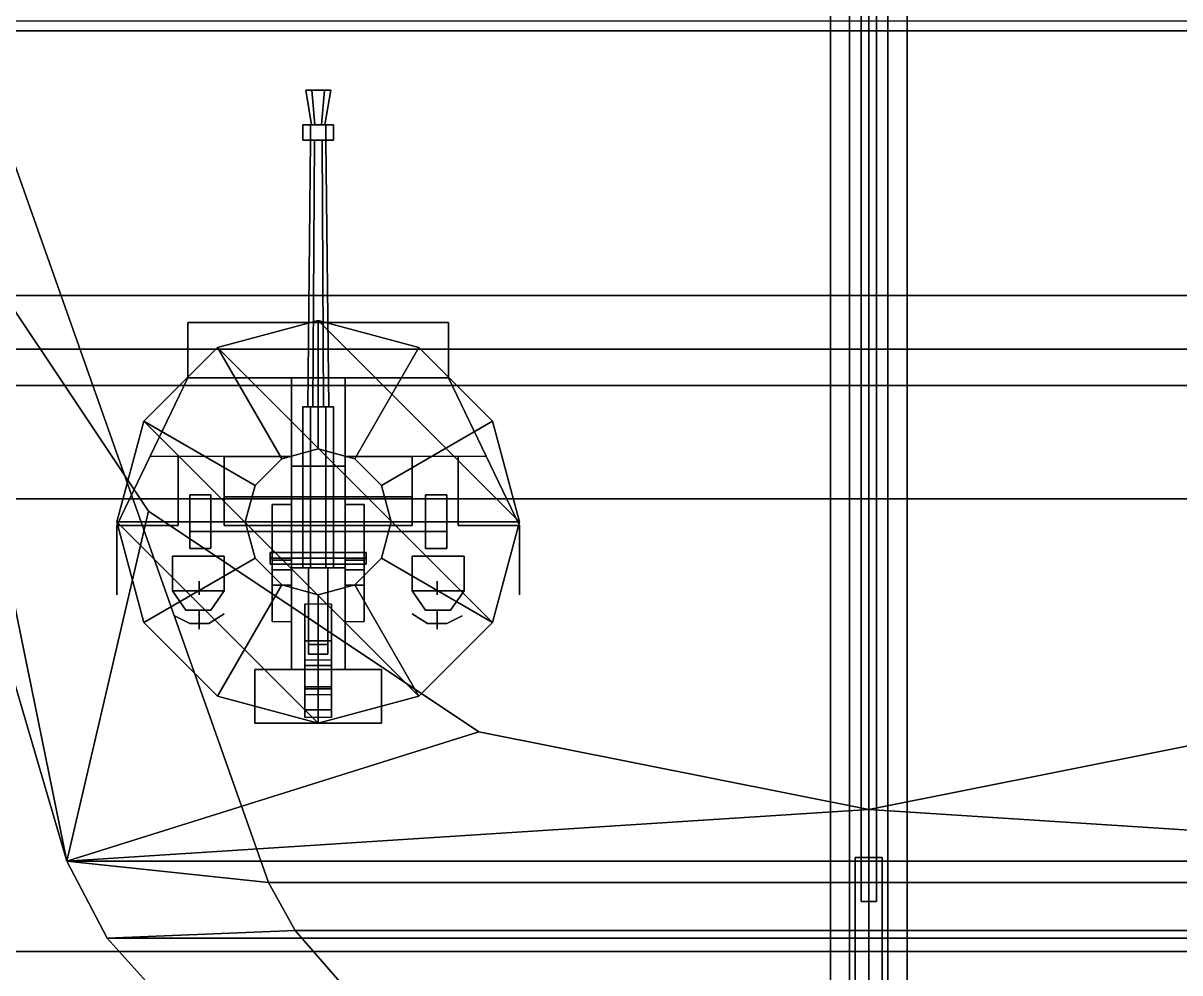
# Model space of a CAD drawing. Header units: millimetres. Extents: x -15 to 15, y -108 to 101.
# Drawn here: x -4.41 to 1.62, y -15.38 to -10.43 of the extents above; entities that cross this region are included whole.
import ezdxf

# ---------------------------------------------------------------- set-up
doc = ezdxf.new("R2010")
doc.units = ezdxf.units.MM
for name, color, linetype in [('citadelle', 3, 'Continuous'), ('gun', 1, 'Continuous'), ('platforms', 6, 'Continuous'), ('railings_mirrored', 6, 'Continuous'), ('sleeve', 5, 'Continuous'), ('superstructure', 4, 'Continuous'), ('turret', 2, 'Continuous')]:
    doc.layers.add(name, color=color, linetype=linetype)

msp = doc.modelspace()

# ---------------------------------------------------------------- linework, layer by layer
for points in [[(-0.04, 1.05, 19.33), (-0.04, -15.01, 19.33), (-0.04, -15.01, 19.53), (-0.04, 1.05, 19.53)], [(0.04, 1.05, 19.33), (0.04, -15.01, 19.33), (-0.04, -15.01, 19.33), (-0.04, 1.05, 19.33)], [(0.04, -15.01, 19.53), (0.04, -15.01, 19.33), (0.04, 1.05, 19.33), (0.04, 1.05, 19.53)], [(-0.2, -17.83, 19.7), (-0.1, -17.83, 19.8732), (-0.1, -1.57, 19.8732), (-0.2, -1.57, 19.7)], [(-0.1, -17.83, 19.5268), (-0.2, -17.83, 19.7), (-0.2, -1.57, 19.7), (-0.1, -1.57, 19.5268)], [(-0.1, -17.83, 19.8732), (0.1, -17.83, 19.8732), (0.1, -1.57, 19.8732), (-0.1, -1.57, 19.8732)], [(0.1, -17.83, 19.5268), (-0.1, -17.83, 19.5268), (-0.1, -1.57, 19.5268), (0.1, -1.57, 19.5268)], [(0.1, -17.83, 19.8732), (0.2, -17.83, 19.7), (0.2, -1.57, 19.7), (0.1, -1.57, 19.8732)], [(0.2, -17.83, 19.7), (0.1, -17.83, 19.5268), (0.1, -1.57, 19.5268), (0.2, -1.57, 19.7)], [(-6.59, -9.44, -9.5), (0, -9.44, -9.55), (0, -15.27, -9.55), (-6.59, -15.27, -9.44)], [(6.59, -15.27, -9.44), (0, -15.27, -9.55), (0, -9.44, -9.55), (6.59, -9.44, -9.5)], [(-0.04, -15.01, 19.53), (-0.04, -15.01, 19.33), (0.04, -15.01, 19.33), (0.04, -15.01, 19.53)], [(-6.59, -15.27, -9.44), (0, -15.27, -9.55), (0, -21.15, -9.55), (-5.04, -21.15, -9.44)], [(5.04, -21.15, -9.44), (0, -21.15, -9.55), (0, -15.27, -9.55), (6.59, -15.27, -9.44)]]:
    msp.add_3dface(points)
at = {"layer": 'citadelle'}
for points in [[(12.64, -10.42, 4.59), (-12.64, -10.42, 4.59), (-11.86, -11.85, 4.59), (11.86, -11.85, 4.59)], [(11.86, -11.85, 4.59), (-11.86, -11.85, 4.59), (-11.98, -12.13, 4.59), (11.98, -12.13, 4.59)], [(11.98, -12.13, 4.59), (-11.98, -12.13, 4.59), (-11.98, -12.32, 4.59), (11.98, -12.32, 4.59)], [(11.98, -12.32, 4.59), (-11.98, -12.32, 4.59), (-12.11, -12.91, 4.59), (12.11, -12.91, 4.59)], [(12.11, -12.91, 4.59), (-12.11, -12.91, 4.59), (-11.83, -24.43, 4.59), (11.83, -24.43, 4.59)]]:
    msp.add_3dface(points, dxfattribs=at)
at = {"layer": 'gun'}
for points in [[(-2.905, -10.96, 10.09), (-2.8875, -10.96, 10.1203), (-2.9025, -10.78, 10.1463), (-2.935, -10.78, 10.09)], [(-2.8875, -10.96, 10.0597), (-2.905, -10.96, 10.09), (-2.935, -10.78, 10.09), (-2.9025, -10.78, 10.0337)], [(-2.9025, -10.78, 10.1463), (-2.8375, -10.78, 10.1463), (-2.805, -10.78, 10.09), (-2.935, -10.78, 10.09)], [(-2.935, -10.78, 10.09), (-2.805, -10.78, 10.09), (-2.8375, -10.78, 10.0337), (-2.9025, -10.78, 10.0337)], [(-2.8875, -10.96, 10.1203), (-2.8525, -10.96, 10.1203), (-2.8375, -10.78, 10.1463), (-2.9025, -10.78, 10.1463)], [(-2.8525, -10.96, 10.0597), (-2.8875, -10.96, 10.0597), (-2.9025, -10.78, 10.0337), (-2.8375, -10.78, 10.0337)], [(-2.8525, -10.96, 10.1203), (-2.835, -10.96, 10.09), (-2.805, -10.78, 10.09), (-2.8375, -10.78, 10.1463)], [(-2.835, -10.96, 10.09), (-2.8525, -10.96, 10.0597), (-2.8375, -10.78, 10.0337), (-2.805, -10.78, 10.09)], [(-2.95, -11.04, 10.09), (-2.91, -11.04, 10.1593), (-2.91, -10.96, 10.1593), (-2.95, -10.96, 10.09)], [(-2.91, -11.04, 10.0207), (-2.95, -11.04, 10.09), (-2.95, -10.96, 10.09), (-2.91, -10.96, 10.0207)], [(-2.91, -10.96, 10.1593), (-2.83, -10.96, 10.1593), (-2.79, -10.96, 10.09), (-2.95, -10.96, 10.09)], [(-2.95, -10.96, 10.09), (-2.79, -10.96, 10.09), (-2.83, -10.96, 10.0207), (-2.91, -10.96, 10.0207)], [(-2.91, -11.04, 10.1593), (-2.83, -11.04, 10.1593), (-2.83, -10.96, 10.1593), (-2.91, -10.96, 10.1593)], [(-2.83, -11.04, 10.0207), (-2.91, -11.04, 10.0207), (-2.91, -10.96, 10.0207), (-2.83, -10.96, 10.0207)], [(-2.83, -11.04, 10.1593), (-2.79, -11.04, 10.09), (-2.79, -10.96, 10.09), (-2.83, -10.96, 10.1593)], [(-2.79, -11.04, 10.09), (-2.83, -11.04, 10.0207), (-2.83, -10.96, 10.0207), (-2.79, -10.96, 10.09)], [(-2.95, -11.04, 10.09), (-2.79, -11.04, 10.09), (-2.83, -11.04, 10.1593), (-2.91, -11.04, 10.1593)], [(-2.91, -11.04, 10.0207), (-2.83, -11.04, 10.0207), (-2.79, -11.04, 10.09), (-2.95, -11.04, 10.09)], [(-2.91, -11.04, 10.09), (-2.89, -11.04, 10.0554), (-2.8975, -12.43, 10.0424), (-2.925, -12.43, 10.09)], [(-2.89, -11.04, 10.1246), (-2.91, -11.04, 10.09), (-2.925, -12.43, 10.09), (-2.8975, -12.43, 10.1376)], [(-2.89, -11.04, 10.0554), (-2.85, -11.04, 10.0554), (-2.8425, -12.43, 10.0424), (-2.8975, -12.43, 10.0424)], [(-2.85, -11.04, 10.1246), (-2.89, -11.04, 10.1246), (-2.8975, -12.43, 10.1376), (-2.8425, -12.43, 10.1376)], [(-2.85, -11.04, 10.0554), (-2.83, -11.04, 10.09), (-2.815, -12.43, 10.09), (-2.8425, -12.43, 10.0424)], [(-2.83, -11.04, 10.09), (-2.85, -11.04, 10.1246), (-2.8425, -12.43, 10.1376), (-2.815, -12.43, 10.09)]]:
    msp.add_3dface(points, dxfattribs=at)
at = {"layer": 'platforms'}
for points in [[(0, -17.57, 29.33), (-0.07, -17.61, 29.4), (-0.07, -14.78, 29.4), (0, -14.78, 29.33)], [(-0.07, -17.61, 29.4), (0, -17.57, 29.47), (0, -14.78, 29.47), (-0.07, -14.78, 29.4)], [(0.07, -14.78, 29.4), (0, -14.78, 29.33), (-0.07, -14.78, 29.4), (0, -14.78, 29.47)], [(0, -17.57, 29.47), (0.07, -17.61, 29.4), (0.07, -14.78, 29.4), (0, -14.78, 29.47)], [(0.07, -17.61, 29.4), (0, -17.57, 29.33), (0, -14.78, 29.33), (0.07, -14.78, 29.4)]]:
    msp.add_3dface(points, dxfattribs=at)
at = {"layer": 'railings_mirrored'}
for points in [[(0, -17.73, 20.91), (0, -1.49, 20.91), (0, -1.49, 20.84), (0, -17.73, 20.84)], [(0, -17.73, 20.84), (0, -1.49, 20.84), (0, -1.49, 20.91), (0, -17.73, 20.91)], [(0, -11.88, 19.87), (0, -11.88, 20.84), (0, -11.82, 20.84), (0, -11.82, 19.87)], [(0, -11.82, 19.87), (0, -11.82, 20.84), (0, -11.88, 20.84), (0, -11.88, 19.87)], [(0, -13.27, 19.87), (0, -13.27, 20.84), (0, -13.33, 20.84), (0, -13.33, 19.87)], [(0, -13.33, 19.87), (0, -13.33, 20.84), (0, -13.27, 20.84), (0, -13.27, 19.87)], [(0, -14.8, 19.87), (0, -14.8, 20.84), (0, -14.74, 20.84), (0, -14.74, 19.87)], [(0, -14.74, 19.87), (0, -14.74, 20.84), (0, -14.8, 20.84), (0, -14.8, 19.87)]]:
    msp.add_3dface(points, dxfattribs=at)
at = {"layer": 'sleeve'}
for points in [[(-2.95, -13.27, 10.09), (-2.91, -13.27, 10.1593), (-2.91, -12.43, 10.1593), (-2.95, -12.43, 10.09)], [(-2.91, -13.27, 10.0207), (-2.95, -13.27, 10.09), (-2.95, -12.43, 10.09), (-2.91, -12.43, 10.0207)], [(-2.91, -12.43, 10.1593), (-2.83, -12.43, 10.1593), (-2.79, -12.43, 10.09), (-2.95, -12.43, 10.09)], [(-2.95, -12.43, 10.09), (-2.79, -12.43, 10.09), (-2.83, -12.43, 10.0207), (-2.91, -12.43, 10.0207)], [(-2.91, -13.27, 10.1593), (-2.83, -13.27, 10.1593), (-2.83, -12.43, 10.1593), (-2.91, -12.43, 10.1593)], [(-2.83, -13.27, 10.0207), (-2.91, -13.27, 10.0207), (-2.91, -12.43, 10.0207), (-2.83, -12.43, 10.0207)], [(-2.83, -13.27, 10.1593), (-2.79, -13.27, 10.09), (-2.79, -12.43, 10.09), (-2.83, -12.43, 10.1593)], [(-2.79, -13.27, 10.09), (-2.83, -13.27, 10.0207), (-2.83, -12.43, 10.0207), (-2.79, -12.43, 10.09)], [(-2.73, -13.27, 10.02), (-2.73, -12.74, 10.02), (-3.01, -12.74, 10.02), (-3.01, -13.27, 10.02)], [(-3.01, -13.27, 9.89), (-3.01, -12.74, 9.89), (-2.73, -12.74, 9.89), (-2.73, -13.27, 9.89)], [(-3.01, -12.74, 10.02), (-3.01, -12.74, 9.89), (-3.01, -13.27, 9.89), (-3.01, -13.27, 10.02)], [(-2.73, -12.74, 10.02), (-2.73, -12.74, 9.89), (-3.01, -12.74, 9.89), (-3.01, -12.74, 10.02)], [(-2.73, -13.27, 9.89), (-2.73, -12.74, 9.89), (-2.73, -12.74, 10.02), (-2.73, -13.27, 10.02)], [(-3.43, -12.89, 10.18), (-3.54, -12.89, 10.18), (-3.54, -12.89, 10.31), (-3.43, -12.89, 10.31)], [(-3.54, -12.89, 10.31), (-3.54, -12.89, 10.18), (-3.54, -13.17, 10.18), (-3.54, -13.17, 10.31)], [(-3.43, -12.89, 10.31), (-3.54, -12.89, 10.31), (-3.54, -13.17, 10.31), (-3.43, -13.17, 10.31)], [(-3.43, -13.17, 10.18), (-3.54, -13.17, 10.18), (-3.54, -12.89, 10.18), (-3.43, -12.89, 10.18)], [(-3.43, -13.17, 10.31), (-3.43, -13.17, 10.18), (-3.43, -12.89, 10.18), (-3.43, -12.89, 10.31)], [(-2.2, -12.89, 10.31), (-2.31, -12.89, 10.31), (-2.31, -13.17, 10.31), (-2.2, -13.17, 10.31)], [(-2.2, -13.17, 10.18), (-2.31, -13.17, 10.18), (-2.31, -12.89, 10.18), (-2.2, -12.89, 10.18)], [(-2.31, -12.89, 10.31), (-2.31, -12.89, 10.18), (-2.31, -13.17, 10.18), (-2.31, -13.17, 10.31)], [(-2.2, -12.89, 10.18), (-2.31, -12.89, 10.18), (-2.31, -12.89, 10.31), (-2.2, -12.89, 10.31)], [(-2.2, -13.17, 10.31), (-2.2, -13.17, 10.18), (-2.2, -12.89, 10.18), (-2.2, -12.89, 10.31)], [(-2.2, -13.03, 10.13), (-3.54, -13.03, 10.13), (-3.54, -13.03, 10.18), (-2.2, -13.03, 10.18)], [(-2.2, -13.08, 10.13), (-3.54, -13.08, 10.13), (-3.54, -13.03, 10.13), (-2.2, -13.03, 10.13)], [(-3.54, -13.03, 10.18), (-3.54, -13.03, 10.13), (-3.54, -13.08, 10.13), (-3.54, -13.08, 10.18)], [(-3.54, -13.08, 10.18), (-3.54, -13.08, 10.13), (-2.2, -13.08, 10.13), (-2.2, -13.08, 10.18)], [(-2.31, -13.03, 10.18), (-3.43, -13.03, 10.18), (-3.43, -13.08, 10.18), (-2.31, -13.08, 10.18)], [(-2.2, -13.08, 10.18), (-2.2, -13.08, 10.13), (-2.2, -13.03, 10.13), (-2.2, -13.03, 10.18)], [(-3.54, -13.17, 10.31), (-3.54, -13.17, 10.18), (-3.43, -13.17, 10.18), (-3.43, -13.17, 10.31)], [(-3.12, -13.19, 10.02), (-3.12, -13.22, 10.05), (-2.62, -13.22, 10.05), (-2.62, -13.19, 10.02)], [(-3.12, -13.22, 9.99), (-3.12, -13.19, 10.02), (-2.62, -13.19, 10.02), (-2.62, -13.22, 9.99)], [(-3.12, -13.22, 9.99), (-3.12, -13.25, 10.02), (-3.12, -13.22, 10.05), (-3.12, -13.19, 10.02)], [(-2.62, -13.19, 10.02), (-2.62, -13.22, 10.05), (-2.62, -13.25, 10.02), (-2.62, -13.22, 9.99)], [(-2.31, -13.17, 10.31), (-2.31, -13.17, 10.18), (-2.2, -13.17, 10.18), (-2.2, -13.17, 10.31)], [(-3.12, -13.22, 10.05), (-3.12, -13.25, 10.02), (-2.62, -13.25, 10.02), (-2.62, -13.22, 10.05)], [(-3.12, -13.25, 10.02), (-3.12, -13.22, 9.99), (-2.62, -13.22, 9.99), (-2.62, -13.25, 10.02)], [(-2.73, -13.8, 10.16), (-2.73, -13.27, 10.16), (-3.01, -13.27, 10.16), (-3.01, -13.8, 10.16)], [(-3.01, -13.8, 9.89), (-3.01, -13.27, 9.89), (-2.73, -13.27, 9.89), (-2.73, -13.8, 9.89)], [(-3.01, -13.27, 10.16), (-3.01, -13.27, 9.89), (-3.01, -13.8, 9.89), (-3.01, -13.8, 10.16)], [(-2.73, -13.27, 10.16), (-2.73, -13.27, 9.89), (-3.01, -13.27, 9.89), (-3.01, -13.27, 10.16)], [(-2.92, -13.27, 10.22), (-2.92, -13.27, 10.16), (-2.92, -13.67, 10.16), (-2.92, -13.67, 10.38)], [(-2.82, -13.27, 10.22), (-2.82, -13.27, 10.16), (-2.92, -13.27, 10.16), (-2.92, -13.27, 10.22)], [(-2.82, -13.67, 10.38), (-2.82, -13.27, 10.22), (-2.92, -13.27, 10.22), (-2.92, -13.67, 10.38)], [(-2.82, -13.67, 10.16), (-2.82, -13.27, 10.16), (-2.82, -13.27, 10.22), (-2.82, -13.67, 10.38)], [(-2.73, -13.8, 9.89), (-2.73, -13.27, 9.89), (-2.73, -13.27, 10.16), (-2.73, -13.8, 10.16)], [(-2.94, -13.65, 9.35), (-2.94, -13.46, 9.25), (-2.94, -13.64, 9.2), (-2.94, -13.78, 9.3)], [(-2.8, -13.65, 9.35), (-2.8, -13.46, 9.25), (-2.94, -13.46, 9.25), (-2.94, -13.65, 9.35)], [(-2.8, -13.64, 9.2), (-2.8, -13.46, 9.25), (-2.8, -13.65, 9.35), (-2.8, -13.78, 9.3)], [(-2.8, -13.78, 9.47), (-2.8, -13.65, 9.35), (-2.94, -13.65, 9.35), (-2.94, -13.78, 9.47)], [(-2.94, -13.78, 9.47), (-2.94, -13.65, 9.35), (-2.94, -13.78, 9.3), (-2.94, -13.89, 9.42)], [(-2.92, -13.67, 10.38), (-2.92, -13.67, 10.16), (-2.92, -13.72, 10.16), (-2.92, -13.72, 10.25)], [(-2.82, -13.72, 10.25), (-2.82, -13.67, 10.38), (-2.92, -13.67, 10.38), (-2.92, -13.72, 10.25)], [(-2.82, -13.72, 10.16), (-2.82, -13.67, 10.16), (-2.82, -13.67, 10.38), (-2.82, -13.72, 10.25)], [(-2.8, -13.78, 9.3), (-2.8, -13.65, 9.35), (-2.8, -13.78, 9.47), (-2.8, -13.89, 9.42)], [(-2.92, -13.72, 10.25), (-2.92, -13.72, 10.16), (-2.82, -13.72, 10.16), (-2.82, -13.72, 10.25)], [(-2.54, -14.08, 10.2), (-2.54, -13.8, 10.2), (-3.2, -13.8, 10.2), (-3.2, -14.08, 10.2)], [(-3.2, -14.08, 9.84), (-3.2, -13.8, 9.84), (-2.54, -13.8, 9.84), (-2.54, -14.08, 9.84)], [(-2.54, -13.8, 10.2), (-2.54, -13.8, 9.84), (-3.2, -13.8, 9.84), (-3.2, -13.8, 10.2)], [(-3.2, -13.8, 10.2), (-3.2, -13.8, 9.84), (-3.2, -14.08, 9.84), (-3.2, -14.08, 10.2)], [(-2.94, -13.78, 9.3), (-2.94, -13.75, 9.27), (-2.8, -13.75, 9.27), (-2.8, -13.78, 9.3)], [(-2.8, -13.9, 9.68), (-2.8, -13.78, 9.47), (-2.94, -13.78, 9.47), (-2.94, -13.9, 9.68)], [(-2.94, -13.9, 9.68), (-2.94, -13.78, 9.47), (-2.94, -13.89, 9.42), (-2.94, -14.01, 9.63)], [(-2.94, -13.89, 9.42), (-2.94, -13.78, 9.3), (-2.8, -13.78, 9.3), (-2.8, -13.89, 9.42)], [(-2.8, -13.89, 9.42), (-2.8, -13.78, 9.47), (-2.8, -13.9, 9.68), (-2.8, -14.01, 9.63)], [(-2.54, -14.08, 9.84), (-2.54, -13.8, 9.84), (-2.54, -13.8, 10.2), (-2.54, -14.08, 10.2)], [(-2.94, -14.01, 9.63), (-2.94, -13.89, 9.42), (-2.8, -13.89, 9.42), (-2.8, -14.01, 9.63)], [(-2.94, -13.93, 9.84), (-2.94, -13.9, 9.68), (-2.94, -14.01, 9.63), (-2.94, -14.05, 9.84)], [(-2.8, -13.93, 9.84), (-2.8, -13.9, 9.68), (-2.94, -13.9, 9.68), (-2.94, -13.93, 9.84)], [(-2.8, -14.01, 9.63), (-2.8, -13.9, 9.68), (-2.8, -13.93, 9.84), (-2.8, -14.05, 9.84)], [(-2.94, -14.05, 9.84), (-2.94, -14.01, 9.63), (-2.8, -14.01, 9.63), (-2.8, -14.05, 9.84)], [(-3.2, -14.08, 10.2), (-3.2, -14.08, 9.84), (-2.54, -14.08, 9.84), (-2.54, -14.08, 10.2)]]:
    msp.add_3dface(points, dxfattribs=at)
at = {"layer": 'superstructure'}
for points in [[(-4.9058, -11.252, 4.59), (-3.7547, -12.9747, 4.59), (-3.7547, -12.9747, 5.72), (-4.9058, -11.252, 5.72)], [(-3.7547, -12.9747, 4.59), (-2.032, -14.1258, 4.59), (-2.032, -14.1258, 5.72), (-3.7547, -12.9747, 5.72)], [(-2.032, -14.1258, 4.59), (0, -14.53, 4.59), (0, -14.53, 5.72), (-2.032, -14.1258, 5.72)], [(0, -14.53, 4.59), (2.032, -14.1258, 4.59), (2.032, -14.1258, 5.72), (0, -14.53, 5.72)]]:
    msp.add_3dface(points, dxfattribs=at)
at = {"layer": 'turret'}
for points in [[(-5.31, -9.22, 5.72), (-4.9058, -11.252, 5.72), (-4.18, -14.8, 5.72), (-5.46, -10.44, 5.72)], [(-4.87, -9.43, 8.54), (-4.7, -10.47, 8.65), (4.7, -10.47, 8.65), (4.87, -9.43, 8.54)], [(-5.46, -10.44, 5.72), (-4.18, -14.8, 5.72), (-3.13, -14.91, 9.08), (-4.7, -10.47, 8.65)], [(-4.7, -10.47, 8.65), (-3.13, -14.91, 9.08), (3.13, -14.91, 9.08), (4.7, -10.47, 8.65)], [(-3.7547, -12.9747, 5.72), (-4.18, -14.8, 5.72), (-4.9058, -11.252, 5.72)], [(-2.19, -11.99, 9.69), (-2.19, -11.99, 9.27), (-3.55, -11.99, 9.27), (-3.55, -11.99, 9.69)], [(-3.55, -11.99, 9.69), (-3.55, -11.99, 9.27), (-3.55, -12.28, 9.27), (-3.55, -12.28, 9.69)], [(-3.55, -12.28, 9.27), (-3.55, -11.99, 9.27), (-2.19, -11.99, 9.27), (-2.19, -12.28, 9.27)], [(-2.19, -12.28, 9.69), (-2.19, -11.99, 9.69), (-3.55, -11.99, 9.69), (-3.55, -12.28, 9.69)], [(-1.82, -13.03, 9.27), (-2.87, -11.98, 9.27), (-3.395, -12.1207, 9.27), (-1.9607, -13.555, 9.27)], [(-2.87, -11.98, 9.17), (-3.395, -12.1207, 9.17), (-3.395, -12.1207, 9.27), (-2.87, -11.98, 9.27)], [(-3.395, -12.1207, 9.17), (-2.87, -11.98, 9.17), (-2.87, -12.65, 9.04), (-3.06, -12.7009, 9.04)], [(-2.345, -12.1207, 9.17), (-2.87, -11.98, 9.17), (-2.87, -11.98, 9.27), (-2.345, -12.1207, 9.27)], [(-2.87, -11.98, 9.17), (-2.345, -12.1207, 9.17), (-2.68, -12.7009, 9.04), (-2.87, -12.65, 9.04)], [(-1.9607, -12.505, 9.27), (-2.345, -12.1207, 9.27), (-2.87, -11.98, 9.27), (-1.82, -13.03, 9.27)], [(-2.19, -12.28, 9.27), (-2.19, -11.99, 9.27), (-2.19, -11.99, 9.69), (-2.19, -12.28, 9.69)], [(-1.9607, -13.555, 9.27), (-3.395, -12.1207, 9.27), (-3.7793, -12.505, 9.27), (-2.345, -13.9393, 9.27)], [(-3.395, -12.1207, 9.17), (-3.7793, -12.505, 9.17), (-3.7793, -12.505, 9.27), (-3.395, -12.1207, 9.27)], [(-3.7793, -12.505, 9.17), (-3.395, -12.1207, 9.17), (-3.06, -12.7009, 9.04), (-3.1991, -12.84, 9.04)], [(-2.345, -12.1207, 9.17), (-1.9607, -12.505, 9.17), (-2.5409, -12.84, 9.04), (-2.68, -12.7009, 9.04)], [(-1.9607, -12.505, 9.17), (-2.345, -12.1207, 9.17), (-2.345, -12.1207, 9.27), (-1.9607, -12.505, 9.27)], [(-3.92, -13.05, 10.58), (-3.92, -13.05, 9.27), (-3.55, -12.28, 9.27), (-3.55, -12.28, 9.69)], [(-3.55, -12.28, 9.69), (-3.55, -12.28, 9.27), (-3.92, -13.05, 9.27), (-3.92, -13.05, 10.58)], [(-3.55, -12.28, 9.69), (-3.01, -12.28, 9.69), (-3.01, -12.69, 10.16), (-3.7463, -12.6885, 10.1621)], [(-3.7463, -12.6885, 10.1621), (-3.01, -12.69, 10.16), (-3.01, -12.28, 9.69), (-3.55, -12.28, 9.69)], [(-2.19, -12.28, 9.69), (-2.73, -12.28, 9.69), (-2.73, -12.69, 10.16), (-1.9937, -12.6885, 10.1621)], [(-1.9937, -12.6885, 10.1621), (-2.73, -12.69, 10.16), (-2.73, -12.28, 9.69), (-2.19, -12.28, 9.69)], [(-2.19, -12.28, 9.69), (-2.19, -12.28, 9.27), (-1.82, -13.05, 9.27), (-1.82, -13.05, 10.58)], [(-1.82, -13.05, 10.58), (-1.82, -13.05, 9.27), (-2.19, -12.28, 9.27), (-2.19, -12.28, 9.69)], [(-2.345, -13.9393, 9.27), (-3.7793, -12.505, 9.27), (-3.92, -13.03, 9.27), (-2.87, -14.08, 9.27)], [(-3.7793, -12.505, 9.17), (-3.92, -13.03, 9.17), (-3.92, -13.03, 9.27), (-3.7793, -12.505, 9.27)], [(-3.92, -13.03, 9.17), (-3.7793, -12.505, 9.17), (-3.1991, -12.84, 9.04), (-3.25, -13.03, 9.04)], [(-1.9607, -12.505, 9.17), (-1.82, -13.03, 9.17), (-2.49, -13.03, 9.04), (-2.5409, -12.84, 9.04)], [(-1.82, -13.03, 9.17), (-1.9607, -12.505, 9.17), (-1.9607, -12.505, 9.27), (-1.82, -13.03, 9.27)], [(-2.87, -12.65, 8.85), (-3.06, -12.7009, 8.85), (-3.06, -12.7009, 9.04), (-2.87, -12.65, 9.04)], [(-2.68, -12.7009, 8.85), (-2.87, -12.65, 8.85), (-2.87, -12.65, 9.04), (-2.68, -12.7009, 9.04)], [(-3.92, -13.05, 10.58), (-3.6, -13.05, 10.58), (-3.6, -12.69, 10.16), (-3.7463, -12.6885, 10.1621)], [(-3.7463, -12.6885, 10.1621), (-3.6, -12.69, 10.16), (-3.6, -13.05, 10.58), (-3.92, -13.05, 10.58)], [(-3.36, -12.9, 10.41), (-3.01, -12.9, 10.41), (-3.01, -12.69, 10.16), (-3.36, -12.69, 10.16)], [(-3.36, -12.69, 10.16), (-3.01, -12.69, 10.16), (-3.01, -12.9, 10.41), (-3.36, -12.9, 10.41)], [(-3.06, -12.7009, 8.85), (-3.1991, -12.84, 8.87), (-3.1991, -12.84, 9.04), (-3.06, -12.7009, 9.04)], [(-2.38, -12.69, 10.16), (-2.73, -12.69, 10.16), (-2.73, -12.9, 10.41), (-2.38, -12.9, 10.41)], [(-2.38, -12.9, 10.41), (-2.73, -12.9, 10.41), (-2.73, -12.69, 10.16), (-2.38, -12.69, 10.16)], [(-2.5409, -12.84, 8.87), (-2.68, -12.7009, 8.85), (-2.68, -12.7009, 9.04), (-2.5409, -12.84, 9.04)], [(-1.82, -13.05, 10.58), (-2.14, -13.05, 10.58), (-2.14, -12.69, 10.16), (-1.9937, -12.6885, 10.1621)], [(-1.9937, -12.6885, 10.1621), (-2.14, -12.69, 10.16), (-2.14, -13.05, 10.58), (-1.82, -13.05, 10.58)], [(-3.1991, -12.84, 8.87), (-3.25, -13.03, 8.89), (-3.25, -13.03, 9.04), (-3.1991, -12.84, 9.04)], [(-2.49, -13.03, 8.89), (-2.5409, -12.84, 8.87), (-2.5409, -12.84, 9.04), (-2.49, -13.03, 9.04)], [(-2.38, -12.9, 10.41), (-3.36, -12.9, 10.41), (-3.36, -13.05, 10.58), (-2.38, -13.05, 10.58)], [(-2.38, -13.05, 10.58), (-3.36, -13.05, 10.58), (-3.36, -12.9, 10.41), (-2.38, -12.9, 10.41)], [(-3.01, -12.94, 9.27), (-3.11, -12.94, 9.27), (-3.11, -12.94, 9.93), (-3.01, -12.94, 9.93)], [(-3.11, -13.28, 9.87), (-3.11, -12.94, 9.93), (-3.11, -12.94, 9.27), (-3.11, -13.55, 9.27)], [(-3.01, -12.94, 9.93), (-3.11, -12.94, 9.93), (-3.11, -13.23, 10.27), (-3.01, -13.23, 10.27)], [(-3.11, -13.36, 10.35), (-3.11, -13.23, 10.27), (-3.11, -12.94, 9.93), (-3.11, -13.28, 9.87)], [(-3.01, -13.55, 9.27), (-3.01, -12.94, 9.27), (-3.01, -12.94, 9.93), (-3.01, -13.28, 9.87)], [(-3.01, -13.28, 9.87), (-3.01, -12.94, 9.93), (-3.01, -13.23, 10.27), (-3.01, -13.36, 10.35)], [(-2.63, -12.94, 9.27), (-2.73, -12.94, 9.27), (-2.73, -12.94, 9.93), (-2.63, -12.94, 9.93)], [(-2.73, -13.28, 9.87), (-2.73, -12.94, 9.93), (-2.73, -12.94, 9.27), (-2.73, -13.55, 9.27)], [(-2.63, -12.94, 9.93), (-2.73, -12.94, 9.93), (-2.73, -13.23, 10.27), (-2.63, -13.23, 10.27)], [(-2.73, -13.36, 10.35), (-2.73, -13.23, 10.27), (-2.73, -12.94, 9.93), (-2.73, -13.28, 9.87)], [(-2.63, -13.55, 9.27), (-2.63, -12.94, 9.27), (-2.63, -12.94, 9.93), (-2.63, -13.28, 9.87)], [(-2.63, -13.28, 9.87), (-2.63, -12.94, 9.93), (-2.63, -13.23, 10.27), (-2.63, -13.36, 10.35)], [(-2.032, -14.1258, 5.72), (-4.18, -14.8, 5.72), (-3.7547, -12.9747, 5.72)], [(-2.87, -14.08, 9.27), (-3.92, -13.03, 9.27), (-3.7793, -13.555, 9.27), (-3.395, -13.9393, 9.27)], [(-3.92, -13.03, 9.17), (-3.7793, -13.555, 9.17), (-3.7793, -13.555, 9.27), (-3.92, -13.03, 9.27)], [(-3.7793, -13.555, 9.17), (-3.92, -13.03, 9.17), (-3.25, -13.03, 9.04), (-3.1991, -13.22, 9.04)], [(-3.92, -13.27, 10.58), (-3.92, -13.27, 9.27), (-3.92, -13.05, 9.27), (-3.92, -13.05, 10.58)], [(-3.92, -13.05, 10.58), (-3.92, -13.05, 9.27), (-3.92, -13.27, 9.27), (-3.92, -13.27, 10.58)], [(-3.25, -13.03, 8.89), (-3.1991, -13.22, 8.91), (-3.1991, -13.22, 9.04), (-3.25, -13.03, 9.04)], [(-2.5409, -13.22, 8.91), (-2.49, -13.03, 8.89), (-2.49, -13.03, 9.04), (-2.5409, -13.22, 9.04)], [(-1.82, -13.03, 9.17), (-1.9607, -13.555, 9.17), (-2.5409, -13.22, 9.04), (-2.49, -13.03, 9.04)], [(-1.9607, -13.555, 9.17), (-1.82, -13.03, 9.17), (-1.82, -13.03, 9.27), (-1.9607, -13.555, 9.27)], [(-1.82, -13.27, 10.58), (-1.82, -13.27, 9.27), (-1.82, -13.05, 9.27), (-1.82, -13.05, 10.58)], [(-1.82, -13.05, 10.58), (-1.82, -13.05, 9.27), (-1.82, -13.27, 9.27), (-1.82, -13.27, 10.58)], [(-3.395, -13.9393, 9.17), (-3.7793, -13.555, 9.17), (-3.1991, -13.22, 9.04), (-3.06, -13.3591, 9.04)], [(-3.63, -13.39, 9.59), (-3.63, -13.21, 9.59), (-3.36, -13.21, 9.59), (-3.36, -13.39, 9.59)], [(-3.36, -13.39, 9.59), (-3.36, -13.21, 9.59), (-3.63, -13.21, 9.59), (-3.63, -13.39, 9.59)], [(-3.1991, -13.22, 8.91), (-3.06, -13.3591, 8.92), (-3.06, -13.3591, 9.04), (-3.1991, -13.22, 9.04)], [(-3.01, -13.23, 10.27), (-3.11, -13.23, 10.27), (-3.11, -13.36, 10.35), (-3.01, -13.36, 10.35)], [(-2.63, -13.23, 10.27), (-2.73, -13.23, 10.27), (-2.73, -13.36, 10.35), (-2.63, -13.36, 10.35)], [(-1.9607, -13.555, 9.17), (-2.345, -13.9393, 9.17), (-2.68, -13.3591, 9.04), (-2.5409, -13.22, 9.04)], [(-2.68, -13.3591, 8.92), (-2.5409, -13.22, 8.91), (-2.5409, -13.22, 9.04), (-2.68, -13.3591, 9.04)], [(-2.11, -13.39, 9.59), (-2.11, -13.21, 9.59), (-2.38, -13.21, 9.59), (-2.38, -13.39, 9.59)], [(-2.38, -13.39, 9.59), (-2.38, -13.21, 9.59), (-2.11, -13.21, 9.59), (-2.11, -13.39, 9.59)], [(-3.92, -13.41, 10.42), (-3.92, -13.41, 9.27), (-3.92, -13.27, 9.27), (-3.92, -13.27, 10.58)], [(-3.92, -13.27, 10.58), (-3.92, -13.27, 9.27), (-3.92, -13.41, 9.27), (-3.92, -13.41, 10.42)], [(-3.01, -13.28, 9.87), (-3.11, -13.28, 9.87), (-3.11, -13.55, 9.27), (-3.01, -13.55, 9.27)], [(-3.01, -13.36, 10.35), (-3.11, -13.36, 10.35), (-3.11, -13.28, 9.87), (-3.01, -13.28, 9.87)], [(-2.63, -13.28, 9.87), (-2.73, -13.28, 9.87), (-2.73, -13.55, 9.27), (-2.63, -13.55, 9.27)], [(-2.63, -13.36, 10.35), (-2.73, -13.36, 10.35), (-2.73, -13.28, 9.87), (-2.63, -13.28, 9.87)], [(-1.82, -13.27, 10.58), (-1.82, -13.27, 9.27), (-1.82, -13.41, 9.27), (-1.82, -13.41, 10.42)], [(-1.82, -13.41, 10.42), (-1.82, -13.41, 9.27), (-1.82, -13.27, 9.27), (-1.82, -13.27, 10.58)], [(-3.49, -13.34, 9.59), (-3.49, -13.34, 9.27), (-3.49, -13.41, 9.27), (-3.49, -13.41, 9.59)], [(-3.49, -13.41, 9.59), (-3.49, -13.41, 9.27), (-3.49, -13.34, 9.27), (-3.49, -13.34, 9.59)], [(-2.87, -14.08, 9.17), (-3.395, -13.9393, 9.17), (-3.06, -13.3591, 9.04), (-2.87, -13.41, 9.04)], [(-3.06, -13.3591, 8.92), (-2.87, -13.41, 8.93), (-2.87, -13.41, 9.04), (-3.06, -13.3591, 9.04)], [(-2.345, -13.9393, 9.17), (-2.87, -14.08, 9.17), (-2.87, -13.41, 9.04), (-2.68, -13.3591, 9.04)], [(-2.87, -13.41, 8.93), (-2.68, -13.3591, 8.92), (-2.68, -13.3591, 9.04), (-2.87, -13.41, 9.04)], [(-2.25, -13.34, 9.59), (-2.25, -13.34, 9.27), (-2.25, -13.41, 9.27), (-2.25, -13.41, 9.59)], [(-2.25, -13.41, 9.59), (-2.25, -13.41, 9.27), (-2.25, -13.34, 9.27), (-2.25, -13.34, 9.59)], [(-3.56, -13.49, 9.59), (-3.63, -13.39, 9.59), (-3.36, -13.39, 9.59), (-3.43, -13.49, 9.59)], [(-3.43, -13.49, 9.59), (-3.36, -13.39, 9.59), (-3.63, -13.39, 9.59), (-3.56, -13.49, 9.59)], [(-2.18, -13.49, 9.59), (-2.11, -13.39, 9.59), (-2.38, -13.39, 9.59), (-2.31, -13.49, 9.59)], [(-2.31, -13.49, 9.59), (-2.38, -13.39, 9.59), (-2.11, -13.39, 9.59), (-2.18, -13.49, 9.59)], [(-3.49, -13.56, 9.73), (-3.49, -13.49, 9.59), (-3.49, -13.53, 9.59), (-3.49, -13.59, 9.73)], [(-3.49, -13.59, 9.73), (-3.49, -13.53, 9.59), (-3.49, -13.49, 9.59), (-3.49, -13.56, 9.73)], [(-2.25, -13.56, 9.73), (-2.25, -13.49, 9.59), (-2.25, -13.53, 9.59), (-2.25, -13.59, 9.73)], [(-2.25, -13.59, 9.73), (-2.25, -13.53, 9.59), (-2.25, -13.49, 9.59), (-2.25, -13.56, 9.73)], [(-3.7793, -13.555, 9.17), (-3.395, -13.9393, 9.17), (-3.395, -13.9393, 9.27), (-3.7793, -13.555, 9.27)], [(-3.54, -13.56, 9.85), (-3.54, -13.56, 9.73), (-3.62, -13.52, 9.73), (-3.62, -13.52, 9.85)], [(-3.62, -13.52, 9.85), (-3.62, -13.52, 9.73), (-3.54, -13.56, 9.73), (-3.54, -13.56, 9.85)], [(-3.44, -13.56, 9.85), (-3.44, -13.56, 9.73), (-3.54, -13.56, 9.73), (-3.54, -13.56, 9.85)], [(-3.54, -13.56, 9.85), (-3.54, -13.56, 9.73), (-3.44, -13.56, 9.73), (-3.44, -13.56, 9.85)], [(-3.44, -13.56, 9.85), (-3.44, -13.56, 9.73), (-3.36, -13.51, 9.73), (-3.36, -13.51, 9.85)], [(-3.36, -13.51, 9.85), (-3.36, -13.51, 9.73), (-3.44, -13.56, 9.73), (-3.44, -13.56, 9.85)], [(-2.3, -13.56, 9.85), (-2.3, -13.56, 9.73), (-2.38, -13.51, 9.73), (-2.38, -13.51, 9.85)], [(-2.38, -13.51, 9.85), (-2.38, -13.51, 9.73), (-2.3, -13.56, 9.73), (-2.3, -13.56, 9.85)], [(-2.345, -13.9393, 9.17), (-1.9607, -13.555, 9.17), (-1.9607, -13.555, 9.27), (-2.345, -13.9393, 9.27)], [(-2.2, -13.56, 9.85), (-2.2, -13.56, 9.73), (-2.3, -13.56, 9.73), (-2.3, -13.56, 9.85)], [(-2.3, -13.56, 9.85), (-2.3, -13.56, 9.73), (-2.2, -13.56, 9.73), (-2.2, -13.56, 9.85)], [(-2.12, -13.52, 9.85), (-2.12, -13.52, 9.73), (-2.2, -13.56, 9.73), (-2.2, -13.56, 9.85)], [(-2.2, -13.56, 9.85), (-2.2, -13.56, 9.73), (-2.12, -13.52, 9.73), (-2.12, -13.52, 9.85)], [(-3.395, -13.9393, 9.17), (-2.87, -14.08, 9.17), (-2.87, -14.08, 9.27), (-3.395, -13.9393, 9.27)], [(-2.87, -14.08, 9.17), (-2.345, -13.9393, 9.17), (-2.345, -13.9393, 9.27), (-2.87, -14.08, 9.27)], [(0, -14.53, 5.72), (-4.18, -14.8, 5.72), (-2.032, -14.1258, 5.72)], [(4.18, -14.8, 5.72), (0, -14.53, 5.72), (2.032, -14.1258, 5.72)], [(4.18, -14.8, 5.72), (-4.18, -14.8, 5.72), (0, -14.53, 5.72)], [(3.97, -15.2, 5.72), (-3.97, -15.2, 5.72), (-4.18, -14.8, 5.72), (4.18, -14.8, 5.72)], [(-4.18, -14.8, 5.72), (-3.97, -15.2, 5.72), (-2.99, -15.16, 9.11), (-3.13, -14.91, 9.08)], [(-3.13, -14.91, 9.08), (-2.99, -15.16, 9.11), (2.99, -15.16, 9.11), (3.13, -14.91, 9.08)], [(-3.97, -15.2, 5.72), (-3.61, -15.6, 5.72), (-2.59, -15.62, 9.18), (-2.99, -15.16, 9.11)], [(-2.99, -15.16, 9.11), (-2.59, -15.62, 9.18), (2.59, -15.62, 9.18), (2.99, -15.16, 9.11)], [(3.61, -15.6, 5.72), (-3.61, -15.6, 5.72), (-3.97, -15.2, 5.72), (3.97, -15.2, 5.72)]]:
    msp.add_3dface(points, dxfattribs=at)

doc.saveas('drawing.dxf')
